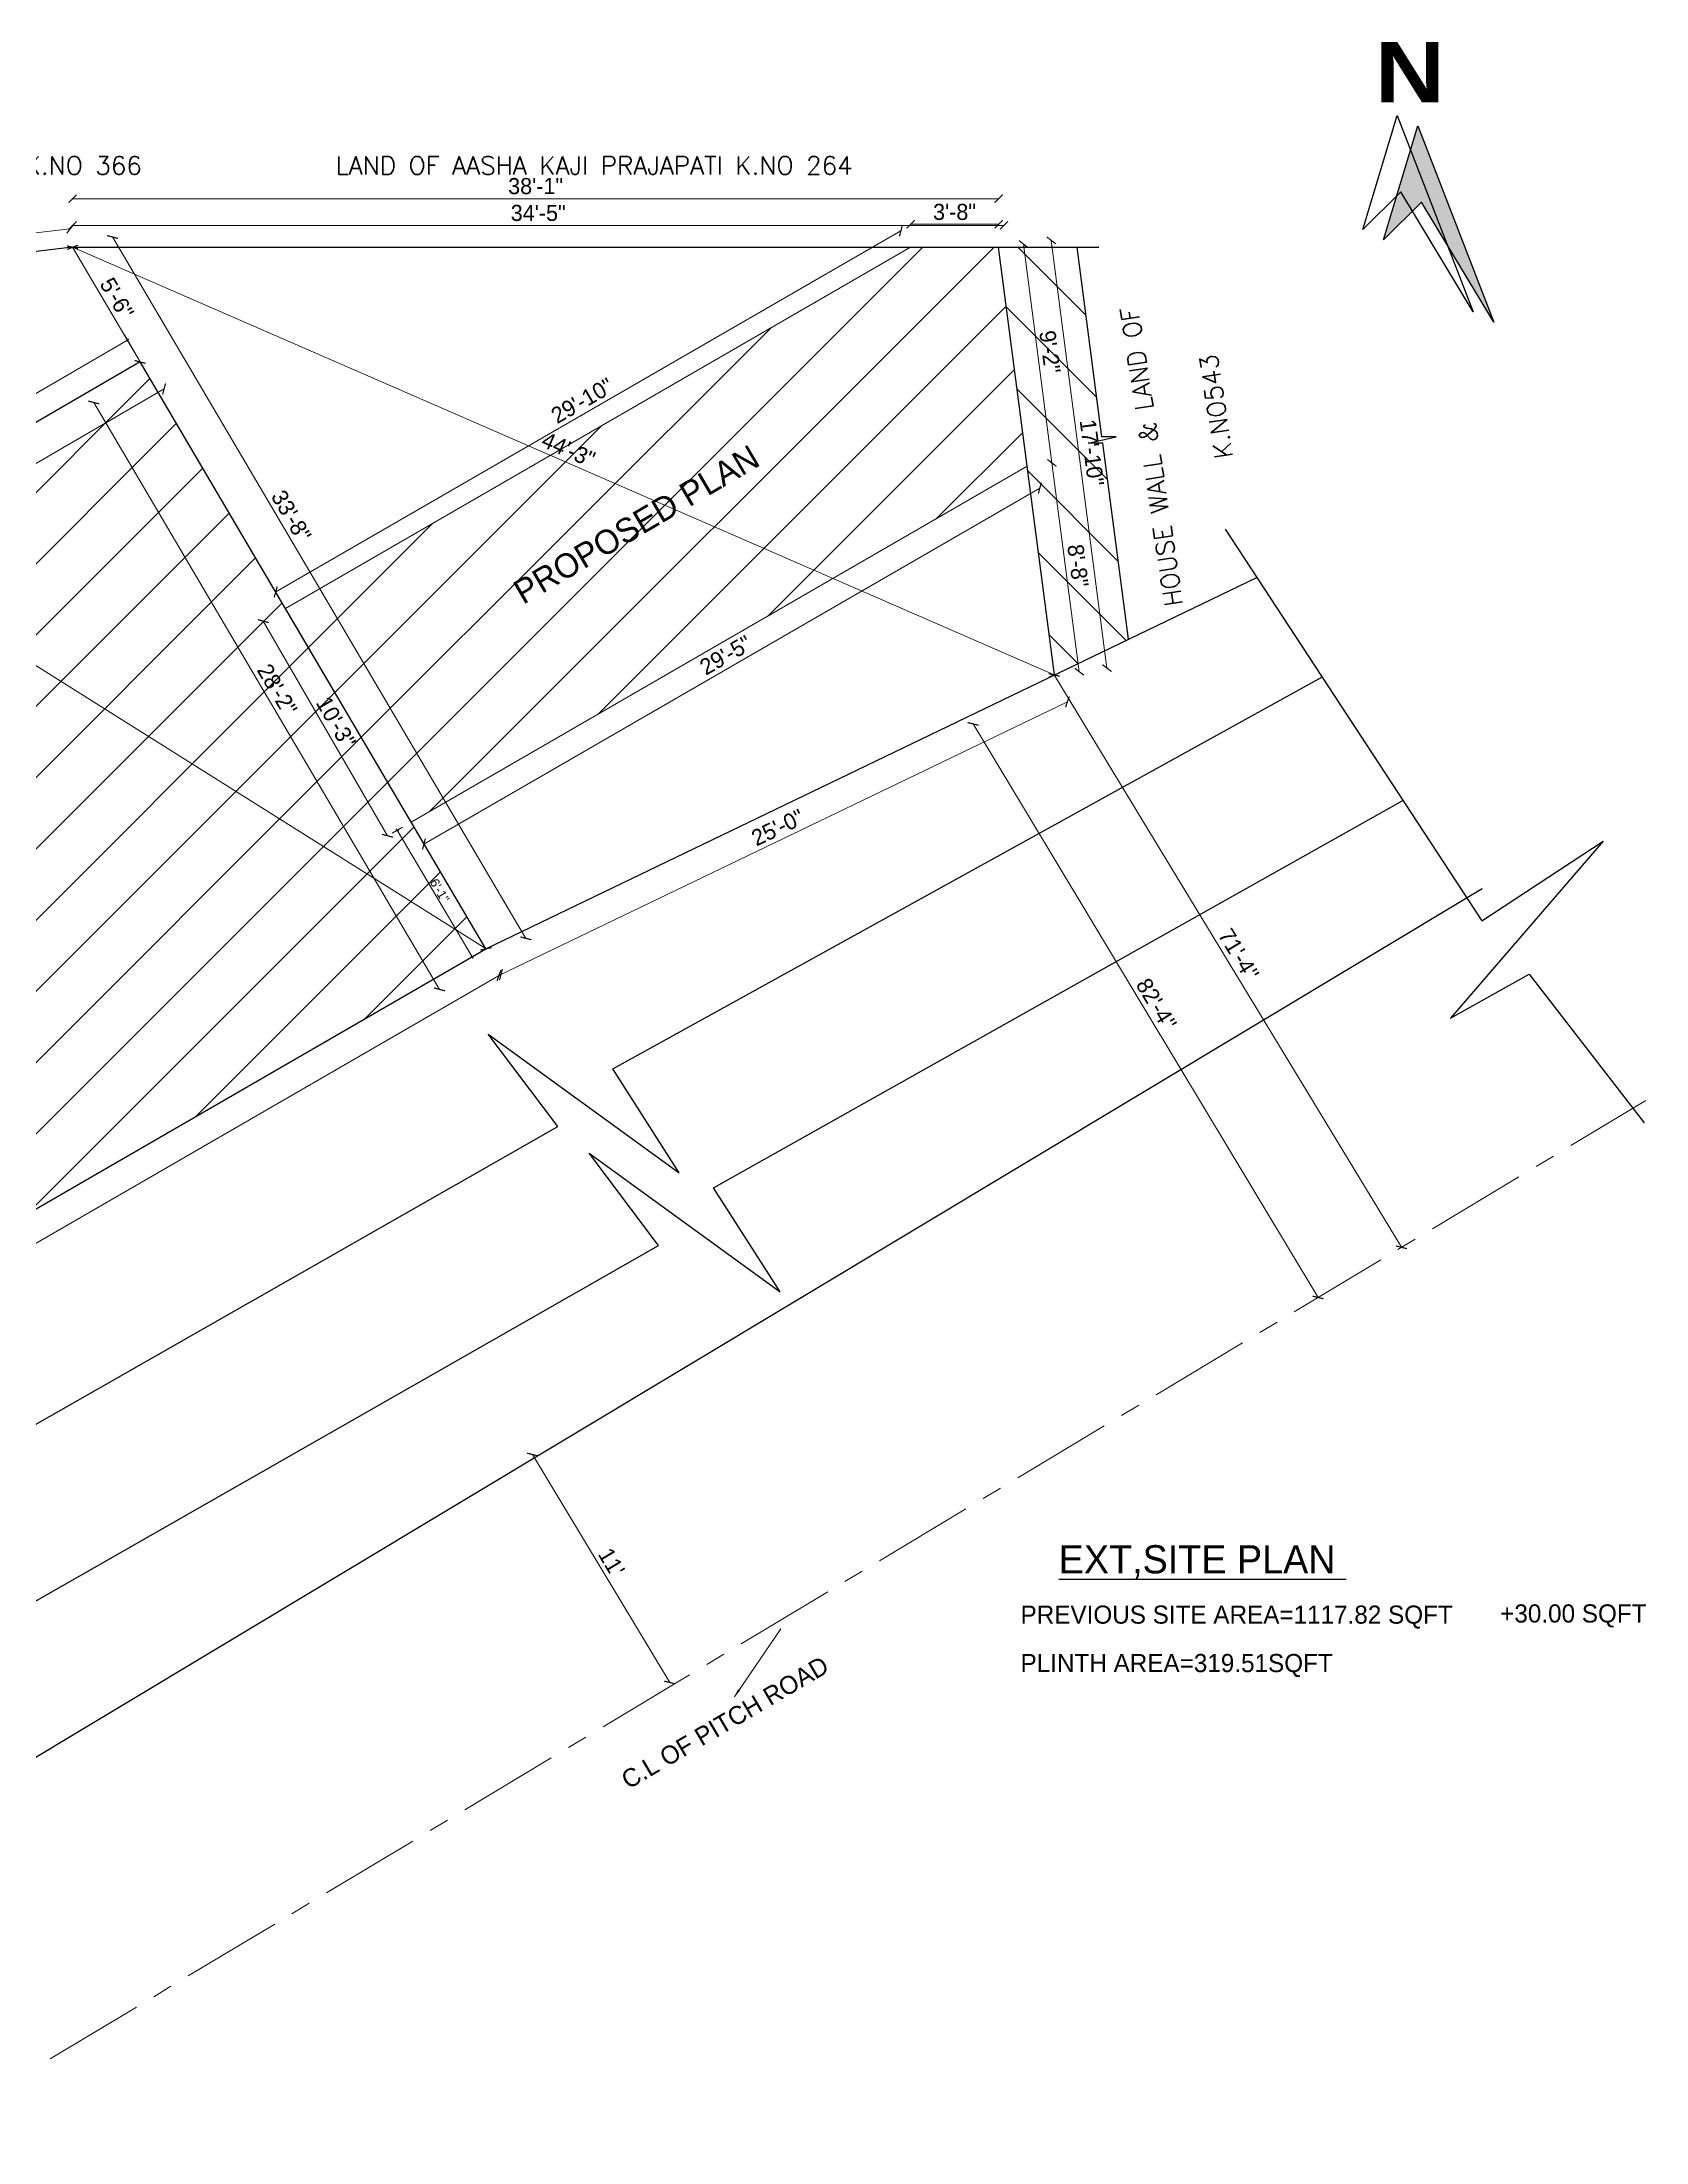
# Model space of a CAD drawing. Header units: inches. Extents: x 4069 to 291496, y -47643 to 12535.
# Drawn here: x 24511 to 25306, y -214 to 828 of the extents above; entities that cross this region are included whole.
import ezdxf

# ---------------------------------------------------------------- set-up
doc = ezdxf.new("R2010")
doc.units = ezdxf.units.IN
doc.header["$LTSCALE"] = 5
doc.header["$MEASUREMENT"] = 0
doc.linetypes.add('CENTER', pattern=[2, 1.25, -0.25, 0.25, -0.25])
doc.layers.add('A-WALL', color=7, linetype='Continuous', lineweight=9)
doc.layers.add('HATCH', color=253, linetype='Continuous', lineweight=0)
for name, color, linetype in [('DIM', 5, 'Continuous'), ('TEXT', 6, 'Continuous'), ('WALL', 7, 'Continuous')]:
    doc.layers.add(name, color=color, linetype=linetype)
doc.layers.add('dim line', color=7, linetype='Continuous', lineweight=15, true_color=0xfab2b2)
doc.styles.add('ARIAL', font='cityb___.ttf')
doc.styles.add('ROMANS', font='romans.shx', dxfattribs={"width": 0.8})
doc.styles.get("Standard").update_dxf_attribs({"font": 'arial.ttf'})
doc.styles.add('tt', font='stylu.ttf', dxfattribs={"height": 8})
doc.dimstyles.new('Copy(2) of STANDARD', dxfattribs={"dimtxt": 2, "dimasz": 4, "dimexe": 0, "dimexo": 0, "dimgap": 2, "dimtad": 1, "dimdec": 0, "dimzin": 0, "dimdsep": 46, "dimlunit": 3, "dimtxsty": 'tt', "dimblk": 'ARCHTICK', "dimcen": 0.0505, "dimse1": 1, "dimse2": 1, "dimclrd": 5, "dimclre": 5, "dimclrt": 7, "dimadec": 1, "dimazin": 0, "dimtm": 1e-09, "dimtfac": 1, "dimtdec": 0, "dimtofl": 0, "dimtmove": 1, "dimatfit": 3, "dimfxl": 1, "dimtolj": 2, "dimtzin": 0, "dimlwd": 13, "dimarcsym": 0})
doc.dimstyles.new('Standard$0', dxfattribs={"dimtxt": 6, "dimasz": 4, "dimexe": 3, "dimexo": 6, "dimgap": 3, "dimtad": 1, "dimdec": 1, "dimzin": 0, "dimdsep": 46, "dimlunit": 4, "dimtxsty": 'Standard', "dimcen": 0.09, "dimclrd": 6, "dimclre": 6, "dimclrt": 7, "dimadec": 0, "dimazin": 0, "dimtfac": 1, "dimtdec": 1, "dimtix": 1, "dimtofl": 0, "dimtmove": 1, "dimatfit": 3, "dimfxl": 1, "dimtolj": 1, "dimtzin": 0, "dimlwd": 18, "dimlwe": 18, "dimarcsym": 0})
pattern_1 = [(45, (3878.787, 4229.096), (-17.67767, 17.67767), [])]

# ---------------------------------------------------------------- blocks, each defined once
blk = doc.blocks.new('_ArchTick')
at = {"color": 0, "linetype": 'ByBlock', "const_width": 0.15}
blk.add_lwpolyline([(-0.5, -0.5), (0.5, 0.5)], dxfattribs=at)
blk = doc.blocks.new('*D1525')
at = {"layer": 'Defpoints', "color": 0, "ltscale": 5, "transparency": 16777216}
for p in [(24941.7, 726.1), (24626.8, 555.1), (24631.6, 546.9)]:
    blk.add_point(p, dxfattribs=at)
at = {"layer": 'DIM', "color": 5, "lineweight": 13, "ltscale": 5, "transparency": 16777216}
blk.add_line((24936.9, 734.3), (24626.8, 555.1), dxfattribs=at)
at = {"layer": 'DIM', "color": 5, "lineweight": 13, "ltscale": 5, "transparency": 16777216, "xscale": 4, "yscale": 4, "zscale": 4}
for p, rotation in [((24936.9, 734.3), 30.02282740663157), ((24626.8, 555.1), 210.0228274066316)]:
    blk.add_blockref('_ArchTick', p, dxfattribs=dict(at, rotation=rotation))
at = {"layer": 'DIM', "color": 7, "ltscale": 5, "transparency": 16777216, "insert": (24778.8, 650), "char_height": 8, "attachment_point": 5, "rotation": 30.0228, "style": 'tt'}
blk.add_mtext('\\A2;29\'-10"', dxfattribs=at)
blk = doc.blocks.new('*D1526')
at = {"layer": 'Defpoints', "color": 0, "ltscale": 5, "transparency": 16777216}
for p in [(24999.5, 617.5), (25005.8, 606.6), (24694, 440.9)]:
    blk.add_point(p, dxfattribs=at)
at = {"layer": 'DIM', "color": 5, "lineweight": 13, "ltscale": 5, "transparency": 16777216}
blk.add_line((24700.3, 430), (25005.8, 606.6), dxfattribs=at)
at = {"layer": 'DIM', "color": 5, "lineweight": 13, "ltscale": 5, "transparency": 16777216, "xscale": 4, "yscale": 4, "zscale": 4}
for p, rotation in [((25005.8, 606.6), 30.0228274066316), ((24700.3, 430), 210.0228274066316)]:
    blk.add_blockref('_ArchTick', p, dxfattribs=dict(at, rotation=rotation))
at = {"layer": 'DIM', "color": 7, "ltscale": 5, "transparency": 16777216, "insert": (24850, 523.7), "char_height": 8, "attachment_point": 5, "rotation": 30.0228, "style": 'tt'}
blk.add_mtext('\\A2;29\'-5"', dxfattribs=at)
blk = doc.blocks.new('*D1527')
at = {"layer": 'Defpoints', "color": 0, "ltscale": 5, "transparency": 16777216}
for p in [(24985.4, 737.5), (24941.7, 726.1), (24985.4, 726.1)]:
    blk.add_point(p, dxfattribs=at)
at = {"layer": 'DIM', "color": 5, "lineweight": 13, "ltscale": 5, "transparency": 16777216}
blk.add_line((24941.7, 737.5), (24985.4, 737.5), dxfattribs=at)
at = {"layer": 'DIM', "color": 5, "lineweight": 13, "ltscale": 5, "transparency": 16777216, "xscale": 4, "yscale": 4, "zscale": 4, "rotation": 180}
blk.add_blockref('_ArchTick', (24941.7, 737.5), dxfattribs=at)
at = {"layer": 'DIM', "color": 5, "lineweight": 13, "ltscale": 5, "transparency": 16777216, "xscale": 4, "yscale": 4, "zscale": 4}
blk.add_blockref('_ArchTick', (24985.4, 737.5), dxfattribs=at)
at = {"layer": 'DIM', "color": 7, "ltscale": 5, "transparency": 16777216, "insert": (24963.5, 743.6), "char_height": 8, "attachment_point": 5, "style": 'tt'}
blk.add_mtext('\\A2;3\'-8"', dxfattribs=at)
blk = doc.blocks.new('*D1528')
at = {"layer": 'Defpoints', "color": 0, "ltscale": 5, "transparency": 16777216}
for p in [(24985.4, 726.1), (24997.7, 727.7), (24999.5, 617.5)]:
    blk.add_point(p, dxfattribs=at)
at = {"layer": 'DIM', "color": 5, "lineweight": 13, "ltscale": 5, "transparency": 16777216}
blk.add_line((25011.8, 619.1), (24997.7, 727.7), dxfattribs=at)
at = {"layer": 'DIM', "color": 5, "lineweight": 13, "ltscale": 5, "transparency": 16777216, "xscale": 4, "yscale": 4, "zscale": 4}
for p, rotation in [((24997.7, 727.7), 97.43550611294224), ((25011.8, 619.1), 277.4355061129422)]:
    blk.add_blockref('_ArchTick', p, dxfattribs=dict(at, rotation=rotation))
at = {"layer": 'DIM', "color": 7, "ltscale": 5, "transparency": 16777216, "insert": (25010.8, 674.2), "char_height": 8, "attachment_point": 5, "rotation": 277.4355, "style": 'tt'}
blk.add_mtext('\\A2;9\'-2"', dxfattribs=at)
blk = doc.blocks.new('*D1501')
at = {"layer": 'Defpoints', "color": 0, "ltscale": 5, "transparency": 16777216}
for p in [(24631.6, 546.9), (24694, 440.9), (24682.2, 434.1)]:
    blk.add_point(p, dxfattribs=at)
at = {"layer": 'DIM', "color": 5, "lineweight": 13, "ltscale": 5, "transparency": 16777216}
blk.add_line((24620.6, 540.6), (24682.2, 434.1), dxfattribs=at)
at = {"layer": 'DIM', "color": 5, "lineweight": 13, "ltscale": 5, "transparency": 16777216, "xscale": 4, "yscale": 4, "zscale": 4}
for p, rotation in [((24620.6, 540.6), 120.0228274069322), ((24682.2, 434.1), 300.0228274069322)]:
    blk.add_blockref('_ArchTick', p, dxfattribs=dict(at, rotation=rotation))
at = {"layer": 'DIM', "color": 7, "ltscale": 5, "transparency": 16777216, "insert": (24656.7, 490.4), "char_height": 8, "attachment_point": 5, "rotation": 300.0228, "style": 'tt'}
blk.add_mtext('\\A2;10\'-3"', dxfattribs=at)
blk = doc.blocks.new('*D1502')
at = {"layer": 'Defpoints', "color": 0, "ltscale": 5, "transparency": 16777216}
for p in [(24526, 726.1), (24526, 726.1), (25013, 513.9)]:
    blk.add_point(p, dxfattribs=at)
at = {"layer": 'DIM', "color": 5, "lineweight": 13, "ltscale": 5, "transparency": 16777216}
blk.add_line((25013, 513.9), (24526, 726.1), dxfattribs=at)
at = {"layer": 'DIM', "color": 5, "lineweight": 13, "ltscale": 5, "transparency": 16777216, "xscale": 4, "yscale": 4, "zscale": 4}
for p, rotation in [((24526, 726.1), 156.4590553134295), ((25013, 513.9), 336.4590553134295)]:
    blk.add_blockref('_ArchTick', p, dxfattribs=dict(at, rotation=rotation))
at = {"layer": 'DIM', "color": 7, "ltscale": 5, "transparency": 16777216, "insert": (24772, 625.7), "char_height": 8, "attachment_point": 5, "rotation": 336.4591, "style": 'tt'}
blk.add_mtext('\\A2;44\'-3"', dxfattribs=at)
blk = doc.blocks.new('*D1503')
at = {"layer": 'Defpoints', "color": 0, "ltscale": 5, "transparency": 16777216}
for p in [(24577, 749.6), (24545.8, 731.2), (24782.1, 401.5)]:
    blk.add_point(p, dxfattribs=at)
at = {"layer": 'DIM', "color": 5, "lineweight": 13, "ltscale": 5, "transparency": 16777216}
blk.add_line((24750.9, 383.2), (24545.8, 731.2), dxfattribs=at)
at = {"layer": 'DIM', "color": 5, "lineweight": 13, "ltscale": 5, "transparency": 16777216, "xscale": 4, "yscale": 4, "zscale": 4}
for p, rotation in [((24545.8, 731.2), 120.5085900979847), ((24750.9, 383.2), 300.5085900979847)]:
    blk.add_blockref('_ArchTick', p, dxfattribs=dict(at, rotation=rotation))
at = {"layer": 'DIM', "color": 7, "ltscale": 5, "transparency": 16777216, "insert": (24634.5, 592.8), "char_height": 8, "attachment_point": 5, "rotation": 300.5086, "style": 'tt'}
blk.add_mtext('\\A2;33\'-8"', dxfattribs=at)
blk = doc.blocks.new('*D1504')
at = {"layer": 'Defpoints', "color": 0, "ltscale": 5, "transparency": 16777216}
for p in [(24232.4, 691.8), (24731.1, 378), (24731.1, 378)]:
    blk.add_point(p, dxfattribs=at)
at = {"layer": 'DIM', "color": 5, "lineweight": 13, "ltscale": 5, "transparency": 16777216}
blk.add_line((24232.4, 691.8), (24731.1, 378), dxfattribs=at)
at = {"layer": 'DIM', "color": 5, "lineweight": 13, "ltscale": 5, "transparency": 16777216, "xscale": 4, "yscale": 4, "zscale": 4}
for p, rotation in [((24232.4, 691.8), 147.8211343331413), ((24731.1, 378), 327.8211343331413)]:
    blk.add_blockref('_ArchTick', p, dxfattribs=dict(at, rotation=rotation))
at = {"layer": 'DIM', "color": 7, "ltscale": 5, "transparency": 16777216, "insert": (24485, 540.2), "char_height": 8, "attachment_point": 5, "rotation": 327.8211, "style": 'tt'}
blk.add_mtext('\\A2;49\'-1"', dxfattribs=at)
blk = doc.blocks.new('*D1505')
at = {"layer": 'Defpoints', "color": 0, "ltscale": 5, "transparency": 16777216}
for p in [(24985.4, 750.2), (24526, 726.1), (24985.4, 726.1)]:
    blk.add_point(p, dxfattribs=at)
at = {"layer": 'DIM', "color": 5, "lineweight": 13, "ltscale": 5, "transparency": 16777216}
blk.add_line((24526, 750.2), (24985.4, 750.2), dxfattribs=at)
at = {"layer": 'DIM', "color": 5, "lineweight": 13, "ltscale": 5, "transparency": 16777216, "xscale": 4, "yscale": 4, "zscale": 4, "rotation": 180}
blk.add_blockref('_ArchTick', (24526, 750.2), dxfattribs=at)
at = {"layer": 'DIM', "color": 5, "lineweight": 13, "ltscale": 5, "transparency": 16777216, "xscale": 4, "yscale": 4, "zscale": 4}
blk.add_blockref('_ArchTick', (24985.4, 750.2), dxfattribs=at)
at = {"layer": 'DIM', "color": 7, "ltscale": 5, "transparency": 16777216, "insert": (24755.7, 756.4), "char_height": 8, "attachment_point": 5, "style": 'tt'}
blk.add_mtext('\\A2;38\'-1"', dxfattribs=at)
blk = doc.blocks.new('*D1506')
at = {"layer": 'Defpoints', "color": 0, "ltscale": 5, "transparency": 16777216}
for p in [(24524.9, 735.3), (24526, 726.1), (24232.4, 691.8)]:
    blk.add_point(p, dxfattribs=at)
at = {"layer": 'DIM', "color": 5, "lineweight": 13, "ltscale": 5, "transparency": 16777216}
blk.add_line((24231.3, 701), (24524.9, 735.3), dxfattribs=at)
at = {"layer": 'DIM', "color": 5, "lineweight": 13, "ltscale": 5, "transparency": 16777216, "xscale": 4, "yscale": 4, "zscale": 4}
for p, rotation in [((24524.9, 735.3), 6.656485109489094), ((24231.3, 701), 186.6564851094891)]:
    blk.add_blockref('_ArchTick', p, dxfattribs=dict(at, rotation=rotation))
at = {"layer": 'DIM', "color": 7, "ltscale": 5, "transparency": 16777216, "insert": (24377.4, 724.3), "char_height": 8, "attachment_point": 5, "rotation": 6.6565, "style": 'tt'}
blk.add_mtext('\\A2;24\'-8"', dxfattribs=at)
blk = doc.blocks.new('*D1508')
at = {"layer": 'Defpoints', "color": 0, "ltscale": 5, "transparency": 16777216}
for p in [(25013, 513.9), (25019.5, 500.6), (24731.1, 378)]:
    blk.add_point(p, dxfattribs=at)
at = {"layer": 'DIM', "color": 5, "lineweight": 13, "ltscale": 5, "transparency": 16777216}
blk.add_line((24737.5, 364.7), (25019.5, 500.6), dxfattribs=at)
at = {"layer": 'DIM', "color": 5, "lineweight": 13, "ltscale": 5, "transparency": 16777216, "xscale": 4, "yscale": 4, "zscale": 4}
for p, rotation in [((25019.5, 500.6), 25.72641114425595), ((24737.5, 364.7), 205.726411144256)]:
    blk.add_blockref('_ArchTick', p, dxfattribs=dict(at, rotation=rotation))
at = {"layer": 'DIM', "color": 7, "ltscale": 5, "transparency": 16777216, "insert": (24875.8, 438.2), "char_height": 8, "attachment_point": 5, "rotation": 25.7264, "style": 'tt'}
blk.add_mtext('\\A2;25\'-0"', dxfattribs=at)
blk = doc.blocks.new('*D1510')
at = {"layer": 'Defpoints', "color": 0, "ltscale": 5, "transparency": 16777216}
for p in [(25013, 513.9), (25184.2, 229.3), (25143.8, 205)]:
    blk.add_point(p, dxfattribs=at)
at = {"layer": 'DIM', "color": 5, "lineweight": 13, "ltscale": 5, "transparency": 16777216}
blk.add_line((24972.7, 489.6), (25143.8, 205), dxfattribs=at)
at = {"layer": 'DIM', "color": 5, "lineweight": 13, "ltscale": 5, "transparency": 16777216, "xscale": 4, "yscale": 4, "zscale": 4}
for p, rotation in [((24972.7, 489.6), 121.020957503502), ((25143.8, 205), 301.020957503502)]:
    blk.add_blockref('_ArchTick', p, dxfattribs=dict(at, rotation=rotation))
at = {"layer": 'DIM', "color": 7, "ltscale": 5, "transparency": 16777216, "insert": (25063.6, 350.5), "char_height": 8, "attachment_point": 5, "rotation": 301.021, "style": 'tt'}
blk.add_mtext("\\A2;82'-4''", dxfattribs=at)
blk = doc.blocks.new('*D1511')
at = {"layer": 'Defpoints', "color": 0, "ltscale": 5, "transparency": 16777216}
for p in [(24754.2, 127.1), (24754.2, 127.1), (24822.2, 14)]:
    blk.add_point(p, dxfattribs=at)
at = {"layer": 'DIM', "color": 5, "lineweight": 13, "ltscale": 5, "transparency": 16777216}
blk.add_line((24822.2, 14), (24754.2, 127.1), dxfattribs=at)
at = {"layer": 'DIM', "color": 5, "lineweight": 13, "ltscale": 5, "transparency": 16777216, "xscale": 4, "yscale": 4, "zscale": 4}
for p, rotation in [((24754.2, 127.1), 120.9954618466229), ((24822.2, 14), 300.9954618466229)]:
    blk.add_blockref('_ArchTick', p, dxfattribs=dict(at, rotation=rotation))
at = {"layer": 'DIM', "color": 7, "ltscale": 5, "transparency": 16777216, "insert": (24793.4, 73.7), "char_height": 8, "attachment_point": 5, "rotation": 300.9955, "style": 'tt'}
blk.add_mtext("\\A2;11'", dxfattribs=at)
blk = doc.blocks.new('*D1512')
at = {"layer": 'Defpoints', "color": 0, "ltscale": 5, "transparency": 16777216}
for p in [(25013, 513.9), (25185.2, 229.9), (25185.2, 229.9)]:
    blk.add_point(p, dxfattribs=at)
at = {"layer": 'DIM', "color": 5, "lineweight": 13, "ltscale": 5, "transparency": 16777216}
blk.add_line((25013, 513.9), (25185.2, 229.9), dxfattribs=at)
at = {"layer": 'DIM', "color": 5, "lineweight": 13, "ltscale": 5, "transparency": 16777216, "xscale": 4, "yscale": 4, "zscale": 4}
for p, rotation in [((25013, 513.9), 121.2299142519415), ((25185.2, 229.9), 301.2299142519415)]:
    blk.add_blockref('_ArchTick', p, dxfattribs=dict(at, rotation=rotation))
at = {"layer": 'DIM', "color": 7, "ltscale": 5, "transparency": 16777216, "insert": (25104.5, 375.2), "char_height": 8, "attachment_point": 5, "rotation": 301.2299, "style": 'tt'}
blk.add_mtext("\\A2;71'-4''", dxfattribs=at)
blk = doc.blocks.new('*D1514')
at = {"layer": 'Defpoints', "color": 0, "ltscale": 5, "transparency": 16777216}
for p in [(24985.4, 726.1), (25013, 513.9), (25039.1, 517.3)]:
    blk.add_point(p, dxfattribs=at)
at = {"layer": 'DIM', "color": 5, "lineweight": 13, "ltscale": 5, "transparency": 16777216}
blk.add_line((25011.5, 729.5), (25039.1, 517.3), dxfattribs=at)
at = {"layer": 'DIM', "color": 5, "lineweight": 13, "ltscale": 5, "transparency": 16777216, "xscale": 4, "yscale": 4, "zscale": 4}
for p, rotation in [((25011.5, 729.5), 97.43550611295157), ((25039.1, 517.3), 277.4355061129515)]:
    blk.add_blockref('_ArchTick', p, dxfattribs=dict(at, rotation=rotation))
at = {"layer": 'DIM', "color": 7, "ltscale": 5, "transparency": 16777216, "insert": (25031.6, 624.2), "char_height": 8, "attachment_point": 5, "rotation": 277.4355, "style": 'tt'}
blk.add_mtext('\\A2;17\'-10"', dxfattribs=at)
blk = doc.blocks.new('*D1520')
at = {"layer": 'Defpoints', "color": 0, "ltscale": 5, "transparency": 16777216}
for p in [(24610.5, 692.7), (24782.1, 401.5), (24708, 357.9)]:
    blk.add_point(p, dxfattribs=at)
at = {"layer": 'DIM', "color": 5, "lineweight": 13, "ltscale": 5, "transparency": 16777216}
blk.add_line((24536.5, 649.1), (24708, 357.9), dxfattribs=at)
at = {"layer": 'DIM', "color": 5, "lineweight": 13, "ltscale": 5, "transparency": 16777216, "xscale": 4, "yscale": 4, "zscale": 4}
for p, rotation in [((24536.5, 649.1), 120.5085900979861), ((24708, 357.9), 300.5085900979861)]:
    blk.add_blockref('_ArchTick', p, dxfattribs=dict(at, rotation=rotation))
at = {"layer": 'DIM', "color": 7, "ltscale": 5, "transparency": 16777216, "insert": (24627.5, 506.6), "char_height": 8, "attachment_point": 5, "rotation": 300.5086, "style": 'tt'}
blk.add_mtext('\\A2;28\'-2"', dxfattribs=at)
blk = doc.blocks.new('*D1521')
at = {"layer": 'Defpoints', "color": 0, "ltscale": 5, "transparency": 16777216}
for p in [(24559.5, 676.3), (24571.4, 655.8), (24232.4, 485.9)]:
    blk.add_point(p, dxfattribs=at)
at = {"layer": 'DIM', "color": 5, "lineweight": 13, "ltscale": 5, "transparency": 16777216}
blk.add_line((24244.2, 465.4), (24571.4, 655.8), dxfattribs=at)
at = {"layer": 'DIM', "color": 5, "lineweight": 13, "ltscale": 5, "transparency": 16777216, "xscale": 4, "yscale": 4, "zscale": 4}
for p, rotation in [((24571.4, 655.8), 30.20167562402278), ((24244.2, 465.4), 210.2016756240228)]:
    blk.add_blockref('_ArchTick', p, dxfattribs=dict(at, rotation=rotation))
at = {"layer": 'DIM', "color": 7, "ltscale": 5, "transparency": 16777216, "insert": (24404.6, 566.1), "char_height": 8, "attachment_point": 5, "rotation": 30.2017, "style": 'tt'}
blk.add_mtext('\\A2;31\'-7"', dxfattribs=at)
blk = doc.blocks.new('*D1522')
at = {"layer": 'Defpoints', "color": 0, "ltscale": 5, "transparency": 16777216}
for p in [(24731.1, 378), (24738.5, 365.2), (24232.4, 89.8)]:
    blk.add_point(p, dxfattribs=at)
at = {"layer": 'DIM', "color": 5, "lineweight": 13, "ltscale": 5, "transparency": 16777216}
blk.add_line((24239.8, 77), (24738.5, 365.2), dxfattribs=at)
at = {"layer": 'DIM', "color": 5, "lineweight": 13, "ltscale": 5, "transparency": 16777216, "xscale": 4, "yscale": 4, "zscale": 4}
for p, rotation in [((24738.5, 365.2), 30.02282740668969), ((24239.8, 77), 210.0228274066897)]:
    blk.add_blockref('_ArchTick', p, dxfattribs=dict(at, rotation=rotation))
at = {"layer": 'DIM', "color": 7, "ltscale": 5, "transparency": 16777216, "insert": (24486.1, 226.4), "char_height": 8, "attachment_point": 5, "rotation": 30.0228, "style": 'tt'}
blk.add_mtext("\\A2;48'", dxfattribs=at)
blk = doc.blocks.new('*D1529')
at = {"layer": 'Defpoints', "color": 0, "ltscale": 5, "transparency": 16777216}
for p in [(24526, 726.1), (24526, 726.1), (24559.5, 669.2)]:
    blk.add_point(p, dxfattribs=at)
at = {"layer": 'DIM', "color": 5, "lineweight": 13, "ltscale": 5, "transparency": 16777216}
blk.add_line((24559.5, 669.2), (24526, 726.1), dxfattribs=at)
at = {"layer": 'DIM', "color": 5, "lineweight": 13, "ltscale": 5, "transparency": 16777216, "xscale": 4, "yscale": 4, "zscale": 4}
for p, rotation in [((24526, 726.1), 120.5085900979771), ((24559.5, 669.2), 300.5085900979771)]:
    blk.add_blockref('_ArchTick', p, dxfattribs=dict(at, rotation=rotation))
at = {"layer": 'DIM', "color": 7, "ltscale": 5, "transparency": 16777216, "insert": (24548, 700.8), "char_height": 8, "attachment_point": 5, "rotation": 300.5086, "style": 'tt'}
blk.add_mtext('\\A2;5\'-6"', dxfattribs=at)
blk = doc.blocks.new('*D1530')
at = {"layer": 'Defpoints', "color": 0, "ltscale": 5, "transparency": 16777216}
for p in [(24988, 736.9), (24526, 726.1), (24988, 726.1)]:
    blk.add_point(p, dxfattribs=at)
at = {"layer": 'DIM', "color": 5, "lineweight": 13, "ltscale": 5, "transparency": 16777216}
blk.add_line((24526, 736.9), (24988, 736.9), dxfattribs=at)
at = {"layer": 'DIM', "color": 5, "lineweight": 13, "ltscale": 5, "transparency": 16777216, "xscale": 4, "yscale": 4, "zscale": 4, "rotation": 180}
blk.add_blockref('_ArchTick', (24526, 736.9), dxfattribs=at)
at = {"layer": 'DIM', "color": 5, "lineweight": 13, "ltscale": 5, "transparency": 16777216, "xscale": 4, "yscale": 4, "zscale": 4}
blk.add_blockref('_ArchTick', (24988, 736.9), dxfattribs=at)
at = {"layer": 'DIM', "color": 7, "ltscale": 5, "transparency": 16777216, "insert": (24757, 743.1), "char_height": 8, "attachment_point": 5, "style": 'tt'}
blk.add_mtext('\\A2;34\'-5"', dxfattribs=at)
blk = doc.blocks.new('*D1531')
at = {"layer": 'Defpoints', "color": 0, "ltscale": 5, "transparency": 16777216}
for p in [(24999.5, 617.5), (25013, 513.9), (25025.4, 515.5)]:
    blk.add_point(p, dxfattribs=at)
at = {"layer": 'DIM', "color": 5, "lineweight": 13, "ltscale": 5, "transparency": 16777216}
blk.add_line((25011.8, 619.1), (25025.4, 515.5), dxfattribs=at)
at = {"layer": 'DIM', "color": 5, "lineweight": 13, "ltscale": 5, "transparency": 16777216, "xscale": 4, "yscale": 4, "zscale": 4}
for p, rotation in [((25011.8, 619.1), 97.43550611309455), ((25025.4, 515.5), 277.4355061130946)]:
    blk.add_blockref('_ArchTick', p, dxfattribs=dict(at, rotation=rotation))
at = {"layer": 'DIM', "color": 7, "ltscale": 5, "transparency": 16777216, "insert": (25024.7, 568.1), "char_height": 8, "attachment_point": 5, "rotation": 277.4355, "style": 'tt'}
blk.add_mtext('\\A2;8\'-8"', dxfattribs=at)
blk = doc.blocks.new('oblique')
at = {"color": 0, "lineweight": -2}
blk.add_line((0.25, 0.25), (-0.25, -0.25), dxfattribs=at)
at = {"layer": 'dim line', "lineweight": 9}
for p, q in [((-0.4375, 0), (0.4375, 0)), ((0, 0.4375), (0, -0.4375))]:
    blk.add_line(p, q, dxfattribs=at)
blk = doc.blocks.new('*D1533')
at = {"layer": 'A-WALL', "color": 33, "lineweight": 0, "ltscale": 5, "transparency": 16777216}
blk.add_line((24553.2, 680), (24226.1, 489.6), dxfattribs=at)
at = {"layer": 'A-WALL', "color": 47, "lineweight": 0, "ltscale": 5, "transparency": 16777216}
for p, q in [((24557, 673.6), (24551.7, 682.6)), ((24229.8, 483.2), (24224.6, 492.2))]:
    blk.add_line(p, q, dxfattribs=at)
at = {"layer": 'Defpoints', "color": 0, "ltscale": 5, "transparency": 16777216}
for p in [(24559.5, 669.2), (24226.1, 489.6), (24232.4, 478.8)]:
    blk.add_point(p, dxfattribs=at)
at = {"layer": 'A-WALL', "color": 33, "lineweight": 0, "ltscale": 5, "transparency": 16777216, "xscale": 2, "yscale": 2, "zscale": 2}
for p, rotation in [((24553.2, 680), 30.20167562402474), ((24226.1, 489.6), 210.2016756240247)]:
    blk.add_blockref('oblique', p, dxfattribs=dict(at, rotation=rotation))
at = {"layer": 'A-WALL', "color": 7, "ltscale": 5, "transparency": 16777216, "insert": (24388.1, 587.5), "char_height": 4.5, "attachment_point": 5, "rotation": 30.2017}
blk.add_mtext('\\A1;31\'-6{\\H0.5x;\\S1/2;}"', dxfattribs=at)
blk = doc.blocks.new('_OBLIQUE')
at = {"color": 0, "linetype": 'ByBlock'}
blk.add_line((-0.5, -0.5), (0.5, 0.5), dxfattribs=at)
blk = doc.blocks.new('*D1534')
at = {"layer": 'A-WALL', "color": 47, "lineweight": 0, "ltscale": 5, "transparency": 16777216}
for p, q in [((24689.7, 438.4), (24684.6, 435.4)), ((24726.8, 375.5), (24721.6, 372.5))]:
    blk.add_line(p, q, dxfattribs=at)
at = {"layer": 'A-WALL', "color": 33, "lineweight": 0, "ltscale": 5, "transparency": 16777216}
blk.add_line((24724.2, 374), (24687.1, 436.9), dxfattribs=at)
at = {"layer": 'Defpoints', "color": 0, "ltscale": 5, "transparency": 16777216}
for p in [(24694, 440.9), (24687.1, 436.9), (24731.1, 378)]:
    blk.add_point(p, dxfattribs=at)
at = {"layer": 'A-WALL', "color": 33, "lineweight": 0, "ltscale": 5, "transparency": 16777216, "xscale": 2, "yscale": 2, "zscale": 2}
for p, rotation in [((24687.1, 436.9), 120.5085900979961), ((24724.2, 374), 300.508590097996)]:
    blk.add_blockref('oblique', p, dxfattribs=dict(at, rotation=rotation))
at = {"layer": 'A-WALL', "color": 7, "ltscale": 5, "transparency": 16777216, "insert": (24708.1, 406.9), "char_height": 4.5, "attachment_point": 5, "rotation": 300.5086}
blk.add_mtext('\\A1;6\'-1"', dxfattribs=at)

msp = doc.modelspace()

# ---------------------------------------------------------------- hatches: boundary and pattern name
at = {"layer": 'DIM'}
msp.add_hatch(color=256, dxfattribs=at).paths.add_polyline_path([(25176.29423, 729.74603), (25193.29312, 786.35489), (25231.06773, 688.86268), (25195.13717, 748.42581)])
at = {"layer": 'HATCH', "ltscale": 5}
h = msp.add_hatch(dxfattribs=at)
h.set_pattern_fill('ANSI31', color=256, scale=200, style=0)
h.set_pattern_definition(pattern_1)
h.paths.add_polyline_path([(24985.35016, 726.09796), (24941.67191, 726.09796), (24631.56454, 546.89261), (24694.00495, 440.92615), (24999.52551, 617.48087)])
h.paths.add_polyline_path([(24751.43393, 624.68977), (24785.45796, 609.86678), (24792.86126, 626.86), (24758.83724, 641.68299)], flags=25)
h.paths.add_polyline_path([(24748.67586, 543.84005), (24872.82714, 616.8559), (24863.2011, 633.22338), (24739.04982, 560.20753)], flags=24)
h = msp.add_hatch(dxfattribs=at)
h.set_pattern_fill('ANSI31', color=256, scale=200, angle=90, style=0)
h.set_pattern_definition([(135, (3148.223, -14444.294), (-17.67767, -17.67767), [])])
h.paths.add_polyline_path([(25037.0277, 628.95769), (25029.83108, 628.95769), (25043.75062, 632.10168), (25036.6179, 632.0977), (25024.35016, 726.09796), (24985.35016, 726.09796), (25013.04392, 513.89745), (25049.73658, 531.57726)])
h.paths.add_polyline_path([(25021.38025, 643.56145), (25026.68474, 602.91638), (25014.15846, 601.2816), (25008.85397, 641.92668)], flags=24)
h = msp.add_hatch(dxfattribs=at)
h.set_pattern_fill('ANSI31', color=256, scale=200, style=0)
h.set_pattern_definition(pattern_1)
h.paths.add_polyline_path([(24559.47438, 669.23545), (24232.35016, 478.8318), (24232.35016, 129.09796), (24232.35016, 89.8318), (24731.06601, 378.03052)])
h.paths.add_polyline_path([(24638.85699, 503.18468), (24657.42616, 471.0515), (24673.47501, 480.32583), (24654.90583, 512.45901)], flags=24)
h.paths.add_polyline_path([(24464.54558, 542.28426), (24495.95742, 522.51935), (24505.82896, 538.20792), (24474.41712, 557.97283)], flags=24)
h.paths.add_polyline_path([(24251.59099, 265.74908), (24251.59099, 302.86182), (24233.05512, 302.86182), (24233.05512, 265.74908)], flags=24)
h.paths.add_polyline_path([(24393.10392, 548.9374), (24425.17897, 567.60679), (24415.85459, 583.6266), (24383.77953, 564.95721)], flags=24)
h.paths.add_polyline_path([(24353.80624, 339.55975), (24499.04491, 423.41333), (24492.54418, 434.67293), (24347.3055, 350.81935)], flags=24)
h.paths.add_polyline_path([(24345.61966, 359.60444), (24489.89848, 442.90386), (24480.52293, 459.14278), (24336.24411, 375.84337)], flags=24)

# ---------------------------------------------------------------- linework, layer by layer
at = {"layer": 'A-WALL', "ltscale": 5}
for p, q in [((24631.56454, 546.89261), (24941.67191, 726.09796)), ((24694.00495, 440.92615), (24999.52551, 617.48087))]:
    msp.add_line(p, q, dxfattribs=at)
msp.add_lwpolyline([(24985.35016, 726.09796), (24941.67191, 726.09796), (24631.56454, 546.89261), (24694.00495, 440.92615), (24999.52551, 617.48087)], close=True, dxfattribs=at)
at = {"layer": 'DIM'}
for points in [[(25165.98083, 734.89683), (25182.97972, 791.5057), (25220.75433, 694.01349), (25184.82377, 753.57661), (25165.98083, 734.89683)], [(25176.29423, 729.74603), (25193.29312, 786.35489), (25231.06773, 688.86268), (25195.13717, 748.42581), (25176.29423, 729.74603)]]:
    msp.add_lwpolyline(points, dxfattribs=at)
at = {"layer": 'HATCH', "linetype": 'CENTER', "ltscale": 8}
msp.add_line((24446.25778, -214.03231), (25306.47778, 302.74729), dxfattribs=at)
at = {"layer": 'WALL', "ltscale": 5}
for p, q in [((24525.96833, 726.09796), (24232.35016, 691.8318)), ((24525.96833, 726.09796), (24988.04488, 726.09796)), ((25013.04392, 513.89745), (24985.35016, 726.09796)), ((24985.35016, 726.09796), (25035.02514, 726.09796)), ((25036.6179, 632.0977), (25024.35016, 726.09796)), ((24559.47438, 669.23545), (24232.35016, 478.8318)), ((24731.06601, 378.03052), (24559.47438, 669.23545)), ((25029.83108, 628.95769), (25043.75062, 632.10168)), ((25037.0277, 628.95769), (25029.83108, 628.95769)), ((25043.75062, 632.10168), (25036.6179, 632.0977)), ((25049.73658, 531.57726), (25037.0277, 628.95769)), ((24731.06601, 378.03052), (25113.38238, 562.24406)), ((24793.94404, 318.45809), (25145.74914, 512.85433)), ((24843.99844, 259.38558), (25185.87068, 451.63129)), ((24295.41266, -150.66466), (25225.24829, 407.93672)), ((24232.35016, 89.8318), (24731.06601, 378.03052)), ((24732.2181, 335.65987), (24826.96025, 266.85277)), ((24766.66978, 289.78848), (24732.2181, 335.65987)), ((24826.96025, 266.85277), (24793.94404, 318.45809)), ((24232.35016, -15.1103), (24766.66978, 289.78848)), ((24816.72418, 230.71597), (24782.2725, 276.58736)), ((24782.2725, 276.58736), (24877.01465, 207.78026)), ((24877.01465, 207.78026), (24843.99844, 259.38558)), ((24240.5071, -98.09076), (24816.72418, 230.71597))]:
    msp.add_line(p, q, dxfattribs=at)
msp.add_lwpolyline([(25097.70445, 586.16762), (25224.9888, 391.9394), (25285.29048, 431.35378), (25209.51676, 343.56917), (25248.53883, 365.4285), (25305.51888, 291.64127)], dxfattribs=at)

# ---------------------------------------------------------------- texts
at = {"layer": 'TEXT', "lineweight": 9, "style": 'ROMANS'}
for s, p in [('LAND OF CHANDRA KIRAN RAJBHANDARI K.NO 366', (24256.46069, 762.19435)), ('LAND OF AASHA KAJI PRAJAPATI K.NO 264', (24656.4706, 762.19435))]:
    msp.add_text(s, height=9, dxfattribs=at).set_placement(p)
for s, p in [('HOUSE WALL & LAND OF          ', (25076.8087, 548.58766)), ('          K.NO543', (25111.50124, 555.65799))]:
    msp.add_text(s, height=9, rotation=98.54375958, dxfattribs=at).set_placement(p)
at = {"layer": 'TEXT', "lineweight": 70, "style": 'tt'}
for s, height, p in [('PROPOSED PLAN', 12, (24749.53668, 548.61907)), ('C.L OF PITCH ROAD ', 9, (24801.72734, -39.21628))]:
    msp.add_text(s, height=height, rotation=30.46063743, dxfattribs=at).set_placement(p)
at = {"layer": 'TEXT', "linetype": 'ByBlock', "style": 'tt'}
msp.add_text('%%UEXT,SITE PLAN ', height=14, dxfattribs=at).set_placement((25015.16497, 68.10273))
at = {"layer": 'TEXT', "lineweight": 70, "style": 'tt'}
for s, p in [('PREVIOUS SITE AREA=1117.82 SQFT', (24996.25533, 43.15138)), ('+30.00 SQFT', (25234.16022, 43.72714)), ('PLINTH AREA=319.51SQFT', (24996.25533, 19.11508))]:
    msp.add_text(s, height=9, dxfattribs=at).set_placement(p)
at = {"layer": 'TEXT', "insert": (25189.35713, 812.95429), "char_height": 30, "width": 37.634687, "attachment_point": 5, "style": 'ARIAL'}
msp.add_mtext('{\\fArial Black|b0|i0|c0|p34;N}', dxfattribs=at)

# ---------------------------------------------------------------- dimensions: what is measured, and where the dimension line sits
at = {"layer": 'A-WALL', "ltscale": 5}
for p1, p2, distance, picture, middle in [((24559.47438, 669.23545), (24232.35016, 478.8318), -12.4202, '*D1533', (24388.06763, 587.51117)), ((24731.06601, 378.03052), (24694.00495, 440.92615), 7.95751, '*D1534', (24708.08992, 406.85881))]:
    dim = msp.add_aligned_dim(p1=p1, p2=p2, distance=distance, dimstyle='Standard$0', override={"dimtxt": 4.5, "dimasz": 2, "dimexo": 5, "dimgap": 0.5, "dimzin": 12, "dimpost": '\\X', "dimblk": 'oblique', "dimcen": 3, "dimclrd": 33, "dimclre": 47, "dimtfac": 0.5, "dimfxl": 3, "dimlwd": 0, "dimlwe": 0}, dxfattribs=at)
    dim.commit()
    dim.dimension.update_dxf_attribs({"geometry": picture, "text_midpoint": middle})
at = {"layer": 'DIM', "ltscale": 5}
for p1, p2, distance, text, picture, middle in [((24525.96833, 726.09796), (24985.35016, 726.09796), 24.1414, '38\'-1"', '*D1505', (24755.65924, 756.38284)), ((24731.06601, 378.03052), (25013.04392, 513.89745), -14.81588, '25\'-0"', '*D1508', (24875.79401, 438.20398)), ((25013.04392, 513.89745), (25184.197, 229.28676), -47.08147, "82'-4''", '*D1510', (25063.56759, 350.51276)), ((25013.04392, 513.89745), (25185.23525, 229.91049), 0, "71'-4''", '*D1512', (25104.51554, 375.1636))]:
    dim = msp.add_aligned_dim(p1=p1, p2=p2, distance=distance, text=text, dimstyle='Copy(2) of STANDARD', dxfattribs=at)
    dim.commit()
    dim.dimension.update_dxf_attribs({"geometry": picture, "text_midpoint": middle})
dim = msp.add_linear_dim(base=(24988.04488, 736.92322), p1=(24525.96833, 726.09796), p2=(24988.04488, 726.09796), text='34\'-5"', dimstyle='Copy(2) of STANDARD', dxfattribs=at)
dim.commit()
dim.dimension.update_dxf_attribs({"geometry": '*D1530', "text_midpoint": (24757.0066, 743.10184)})
dim = msp.add_linear_dim(base=(24545.82057, 731.22651), p1=(24782.11072, 401.53914), p2=(24577.01303, 749.60657), angle=120.5085901, dimstyle='Copy(2) of STANDARD', dxfattribs=at)
dim.commit()
dim.dimension.update_dxf_attribs({"geometry": '*D1503', "text_midpoint": (24629.21916, 589.69234), "dimtype": 161})
for p1, p2, distance, picture, middle in [((24941.67191, 726.09796), (24985.35016, 726.09796), 11.3558, '*D1527', (24963.51104, 743.59724)), ((24232.35016, 691.8318), (24525.96833, 726.09796), 9.27099, '*D1506', (24377.36838, 724.31035)), ((24985.35016, 726.09796), (25013.04392, 513.89745), 26.32625, '*D1514', (25031.56506, 624.22197)), ((24999.52551, 617.48087), (24985.35016, 726.09796), -12.41356, '*D1528', (25010.82722, 674.18936)), ((24559.47438, 669.23545), (24525.96833, 726.09796), 0, '*D1529', (24548.03952, 700.80042)), ((25013.04392, 513.89745), (24525.96833, 726.09796), 0, '*D1502', (24771.97389, 625.66211)), ((24232.35016, 691.8318), (24731.06601, 378.03052), 0, '*D1504', (24484.9986, 540.16069)), ((24610.51909, 692.74407), (24782.11072, 401.53914), -85.97134, '*D1520', (24627.53392, 506.61262)), ((24232.35016, 485.85112), (24559.47438, 676.25477), -23.6436, '*D1521', (24404.64344, 566.0523)), ((24232.35016, 89.8318), (24731.06601, 378.03052), -14.85764, '*D1522', (24486.05059, 226.41664)), ((24822.16119, 13.98784), (24754.18513, 127.1393), 0, '*D1511', (24793.35155, 73.6745))]:
    dim = msp.add_aligned_dim(p1=p1, p2=p2, distance=distance, dimstyle='Copy(2) of STANDARD', dxfattribs=at)
    dim.commit()
    dim.dimension.update_dxf_attribs({"geometry": picture, "text_midpoint": middle})
for base, p1, p2, angle, picture, middle in [((24626.83286, 555.08058), (24941.67191, 726.09796), (24631.56454, 546.89261), 30.02282741, '*D1525', (24778.8039, 650.01765)), ((25005.81585, 606.59569), (24694.00495, 440.92615), (24999.52551, 617.48087), 30.02282741, '*D1526', (24849.96706, 523.66288)), ((25025.3531, 515.50389), (24999.52551, 617.48087), (25013.04392, 513.89745), 277.43550611, '*D1531', (25024.67991, 568.08987)), ((24682.1695, 434.08667), (24631.56454, 546.89261), (24694.00495, 440.92615), 120.02282741, '*D1501', (24656.74526, 490.41927))]:
    dim = msp.add_linear_dim(base=base, p1=p1, p2=p2, angle=angle, dimstyle='Copy(2) of STANDARD', dxfattribs=at)
    dim.commit()
    dim.dimension.update_dxf_attribs({"geometry": picture, "text_midpoint": middle})

# ---------------------------------------------------------------- leaders
msp.add_leader([(24854.3538, 6.91534), (24877.26625, 40.65758)], dimstyle='Copy(2) of STANDARD', override={"dimgap": 2, "dimtad": 0}, dxfattribs=at)

doc.saveas('drawing.dxf')
